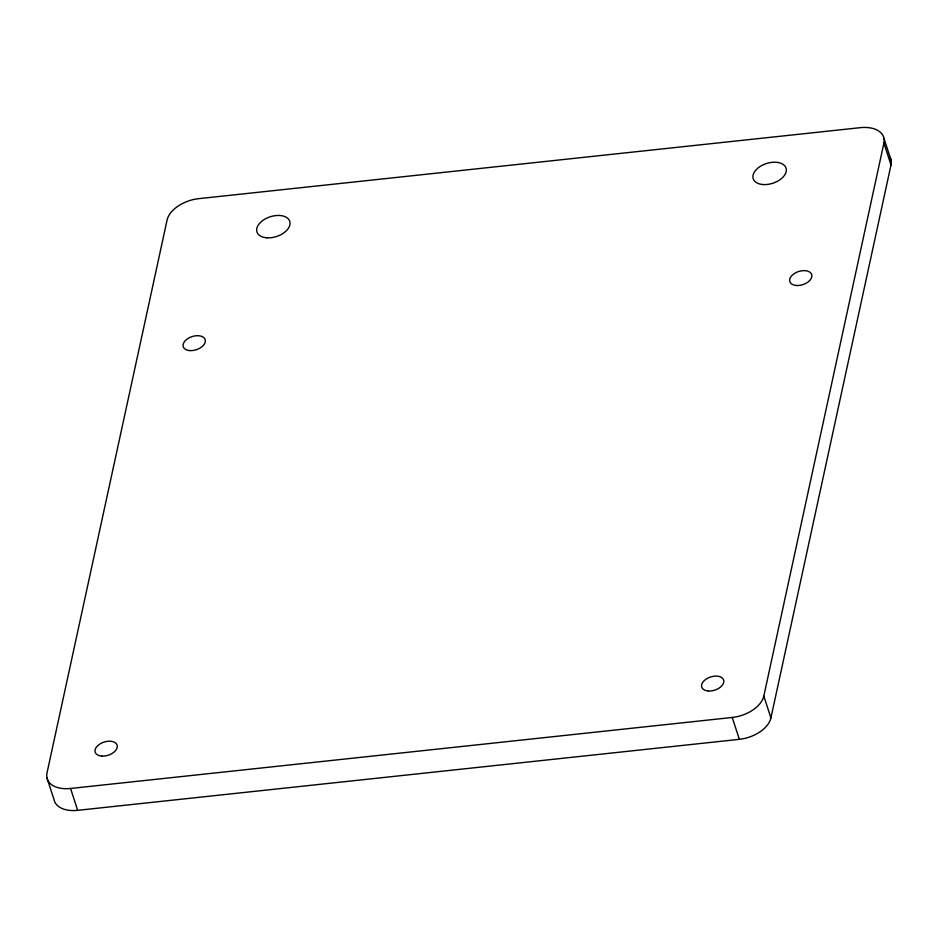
<?xml version="1.0" encoding="UTF-8"?>
<svg xmlns="http://www.w3.org/2000/svg" width="938" height="938" viewBox="0 0 938 938"><rect width="100%" height="100%" fill="white"/><g stroke="black" fill="none" stroke-linecap="round" stroke-linejoin="round"><path stroke-width="1.41" d="M770.919 717.933L763.813 696.066L883.901 143.127A28.75 17.259 -18 0 0 860.334 127.662L198.657 198.668A28.75 17.259 -18 0 0 167.081 220.067L46.994 773.006A28.75 17.259 -18 0 0 70.561 788.471L77.666 810.338L739.343 739.332A28.75 17.259 -18 0 0 770.919 717.933L891.006 164.994A28.75 17.259 -18 0 0 889.928 157.15M70.561 788.471L732.238 717.464A28.75 17.259 -18 0 0 763.813 696.066M883.995 138.461L891.1 160.328M883.901 143.127L891.006 164.994M732.238 717.464L739.343 739.332M46.9 777.672L54.005 799.539A28.75 17.259 -18 0 0 77.666 810.338M266.755 237.795A17.247 10.353 -18 0 0 289.959 222.083A17.247 10.353 -18 0 0 263.355 220.09A17.247 10.353 -18 0 0 266.755 237.795M763.016 184.54A17.247 10.353 -18 0 0 786.22 168.817A17.247 10.353 -18 0 0 759.616 166.835A17.247 10.353 -18 0 0 763.016 184.54M796.339 285.492A11.502 6.906 -18 0 0 811.804 275.022A11.502 6.906 -18 0 0 794.076 273.697A11.502 6.906 -18 0 0 796.339 285.492M708.272 690.989A11.502 6.906 -18 0 0 723.749 680.507A11.502 6.906 -18 0 0 706.009 679.182A11.502 6.906 -18 0 0 708.272 690.989M189.804 350.589A11.502 6.906 -18 0 0 205.27 340.107A11.502 6.906 -18 0 0 187.53 338.782A11.502 6.906 -18 0 0 189.804 350.589M101.738 756.087A11.502 6.906 -18 0 0 117.203 745.604A11.502 6.906 -18 0 0 99.475 744.28A11.502 6.906 -18 0 0 101.738 756.087"/></g></svg>
